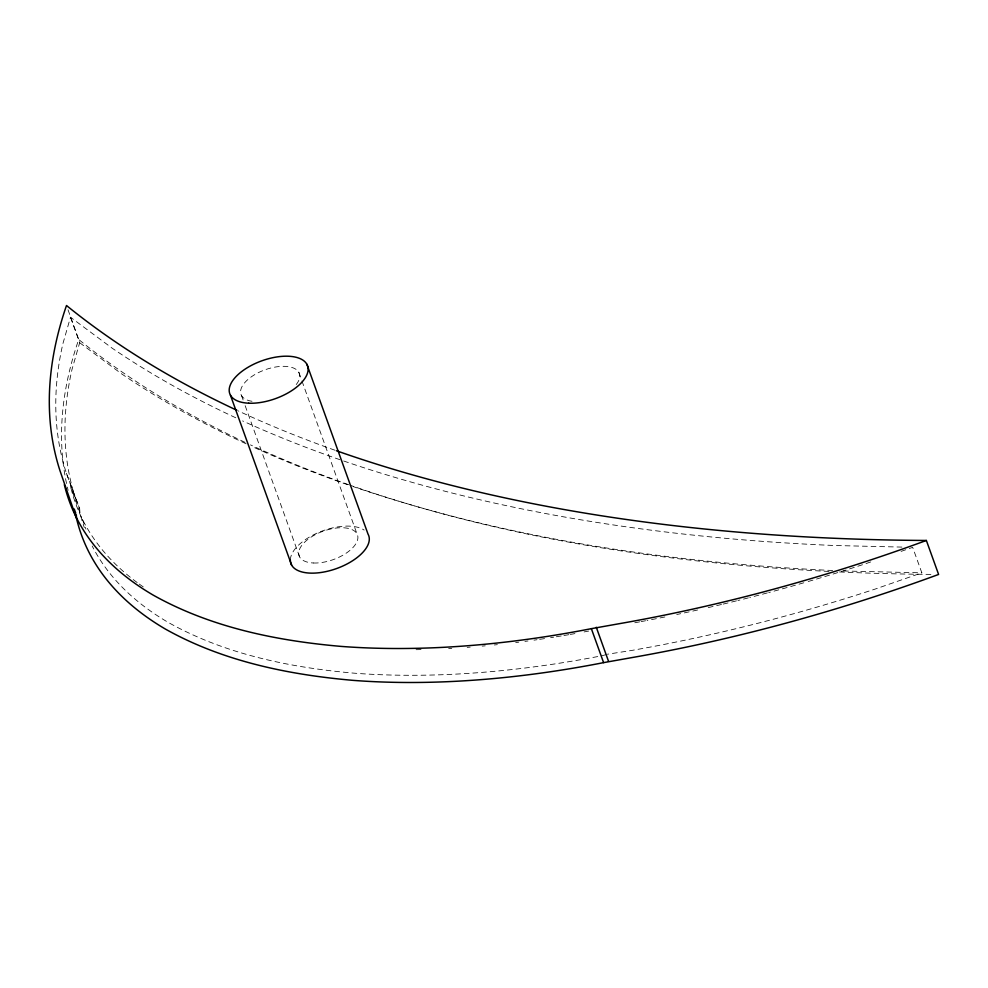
<?xml version="1.0" encoding="UTF-8"?>
<svg xmlns="http://www.w3.org/2000/svg" width="988" height="988" viewBox="0 0 988 988"><rect width="100%" height="100%" fill="white"/><g stroke="black" fill="none" stroke-linecap="round" stroke-linejoin="round"><path stroke-width="0.74" stroke-dasharray="4.94 3.71" d="M235.774 417.776A2042.949 993.558 -19.8 0 1 112.15 348.171L70.494 317.234L62.837 343.91A898.092 436.77 -19.8 0 0 66.406 473.277L79.682 508.82L79.954 512.797A635.79 309.207 -19.8 0 0 84.326 527.617M70.494 317.234L79.67 342.713L72.013 369.389A898.092 436.77 -19.8 0 0 75.582 498.755M870.7 561.95L866.353 563.469A898.092 436.77 -19.8 0 1 806.677 581.944M901.093 551.378L912.665 547.352L921.841 572.83L875.529 588.947A898.092 436.77 -19.8 0 1 631.11 650.549L607.41 654.229M606.163 654.587L602.433 655.649A635.457 309.046 -19.8 0 1 354.173 673.174C289.817 667.555 224.968 654.229 168.121 622.354A635.79 309.207 -19.8 0 1 92.205 546.018M901.921 547.093L834.304 545.5A2042.949 993.558 -19.8 0 1 341.44 460.223M843.48 570.99L921.841 572.83M79.67 342.713L121.326 373.662A2042.949 993.558 -19.8 0 0 246.308 443.884M66.406 473.277L79.682 508.82M298.833 372.34L301.426 379.54M301.945 380.985L356.952 533.755M241.529 395.595L243.085 399.918M245.16 405.685L299.648 557.01M68.011 309.75L78.719 339.489A903.267 439.29 -19.8 0 0 68.123 490.32M82.362 519.206L85.931 529.111M70.506 483.33L70.778 487.319L79.954 512.797M334.969 450.232A2037.787 991.05 -19.8 0 1 238.232 410.909M930.906 574.386A2037.787 991.05 -19.8 0 1 838.219 571.891M828.981 571.447A2037.787 991.05 -19.8 0 1 350.085 485.219M348.641 484.713A2037.787 991.05 -19.8 0 1 250.47 444.884M245.061 442.352A2037.787 991.05 -19.8 0 1 78.719 339.489M339.996 459.716A2042.949 993.558 -19.8 0 1 242.616 420.913M803.763 582.797A898.092 436.77 -19.8 0 1 768.726 592.553M767.268 592.936A898.092 436.77 -19.8 0 1 749.744 597.518M748.287 597.888A898.092 436.77 -19.8 0 1 737.925 600.494M736.431 600.865A898.092 436.77 -19.8 0 1 722.981 604.137M721.487 604.483A898.092 436.77 -19.8 0 1 705.062 608.312M697.602 609.991A898.092 436.77 -19.8 0 1 676.755 614.511M664.862 616.969A898.092 436.77 -19.8 0 1 647.054 620.464M645.572 620.748A898.092 436.77 -19.8 0 1 641.138 621.588M639.656 621.86A898.092 436.77 -19.8 0 1 633.74 622.959M143.272 586.909A635.79 309.207 -19.8 0 1 138.345 583.414M137.147 582.525A635.79 309.207 -19.8 0 1 70.778 487.319M588.675 631.06A635.457 309.046 -19.8 0 1 584.081 631.925M574.93 633.604A635.457 309.046 -19.8 0 1 570.348 634.407M568.829 634.679A635.457 309.046 -19.8 0 1 562.74 635.716M561.221 635.963A635.457 309.046 -19.8 0 1 555.145 636.964M553.626 637.198A635.457 309.046 -19.8 0 1 550.6 637.68M544.549 638.606A635.457 309.046 -19.8 0 1 538.509 639.495M537.003 639.718A635.457 309.046 -19.8 0 1 534.002 640.15M528 640.965A635.457 309.046 -19.8 0 1 524.924 641.385M518.774 642.175A635.457 309.046 -19.8 0 1 515.699 642.558M497.359 644.645A635.457 309.046 -19.8 0 1 494.321 644.966M485.231 645.843A635.457 309.046 -19.8 0 1 482.206 646.115M470.189 647.115A635.457 309.046 -19.8 0 1 467.201 647.35M451.763 648.363A635.457 309.046 -19.8 0 1 448.651 648.536M421.024 649.598A635.457 309.046 -19.8 0 1 414.972 649.709M832.649 570.508A2042.949 993.558 -19.8 0 1 353.531 486.714M347.714 484.7A2042.949 993.558 -19.8 0 1 251.792 446.403M290.349 560.023A41.335 20.106 -19.8 0 1 319.853 531.927A41.335 20.106 -19.8 0 1 364.14 530.062M252.002 401.276A30.999 15.079 -19.8 0 1 246.037 381.269A30.999 15.079 -19.8 0 1 286.261 366.425A30.999 15.079 -19.8 0 1 295.733 385.135M313.332 562.987A30.999 15.079 -19.8 0 0 357.903 537.583A30.999 15.079 -19.8 0 0 313.653 535.558A30.999 15.079 -19.8 0 0 313.332 562.987"/><path stroke-width="1.48" d="M64.331 484.651A641.076 311.776 -19.8 0 0 153.226 595.134C210.53 627.269 275.911 640.693 340.786 646.374A641.076 311.776 -19.8 0 0 591.355 628.664L619.575 623.638A903.267 439.29 -19.8 0 0 926.361 540.461L938.6 574.448A903.267 439.29 -19.8 0 1 631.801 657.613L603.594 662.639A641.076 311.776 -19.8 0 1 353.025 680.361C288.15 674.681 222.769 661.244 165.465 629.109A641.076 311.776 -19.8 0 1 76.57 518.638L59.996 470.745A903.267 439.29 -19.8 0 1 66.492 305.514A2037.787 991.05 -19.8 0 0 236.885 410.279M596.283 627.257L608.509 661.231M591.355 628.664L603.594 662.639M306.86 364.214L368.03 534.125A41.335 20.106 -19.8 0 1 334.722 569.199A41.335 20.106 -19.8 0 1 290.349 560.023M230.451 395.225L291.621 565.124M74.248 509.018L75.78 513.266M76.286 514.674L76.57 518.638M926.361 540.461A2037.787 991.05 -19.8 0 1 336.414 450.738M248.692 403.203A41.335 20.106 -19.8 0 0 308.133 369.327A41.335 20.106 -19.8 0 0 249.137 366.634A41.335 20.106 -19.8 0 0 248.692 403.203"/></g></svg>
